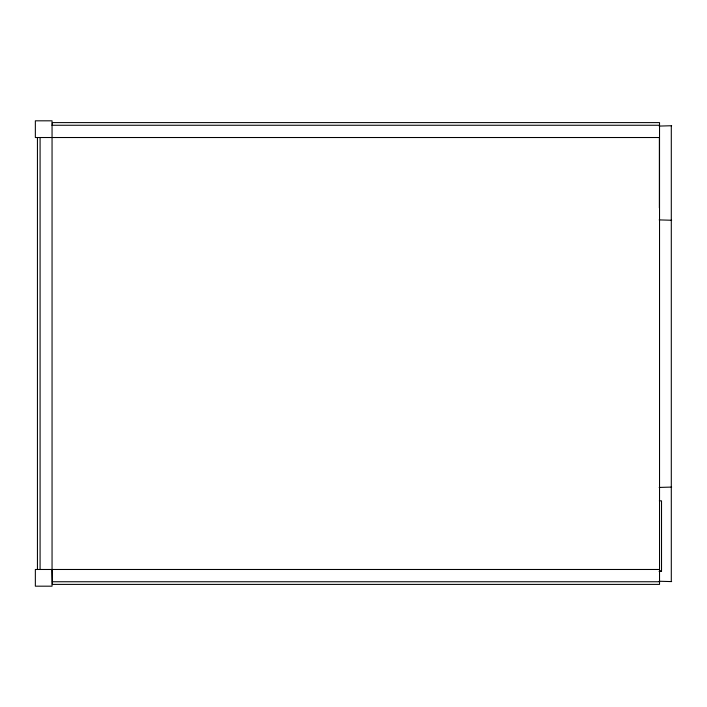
<?xml version="1.0" encoding="UTF-8"?>
<svg xmlns="http://www.w3.org/2000/svg" width="707" height="707" viewBox="0 0 707 707"><rect width="100%" height="100%" fill="white"/><g stroke="black" fill="none" stroke-linecap="round" stroke-linejoin="round"><path stroke-width="1.06" d="M659.163 126.085L671.65 125.731M671.65 487.079L659.163 487.432M52.053 125.254L659.534 125.254M659.534 137.52L35.35 137.52L35.35 120.817L52.053 120.817L52.053 586.183L35.35 586.183L35.35 569.48L659.534 569.48M659.163 219.904L671.65 220.248M659.313 500.856L661.522 500.856L661.522 571.468L659.313 571.468M659.163 571.3L661.354 571.3L660.762 570.708M659.163 581.251L671.65 581.596M52.053 569.48L52.353 581.746L659.534 581.746M671.297 126.085L671.297 581.251M659.366 137.688L659.366 207.964M52.353 125.254L52.353 122.603L659.534 122.603L659.534 584.397L52.353 584.397L52.353 581.746M40.087 137.52L40.087 569.48M37.436 137.52L37.436 569.48"/></g></svg>
